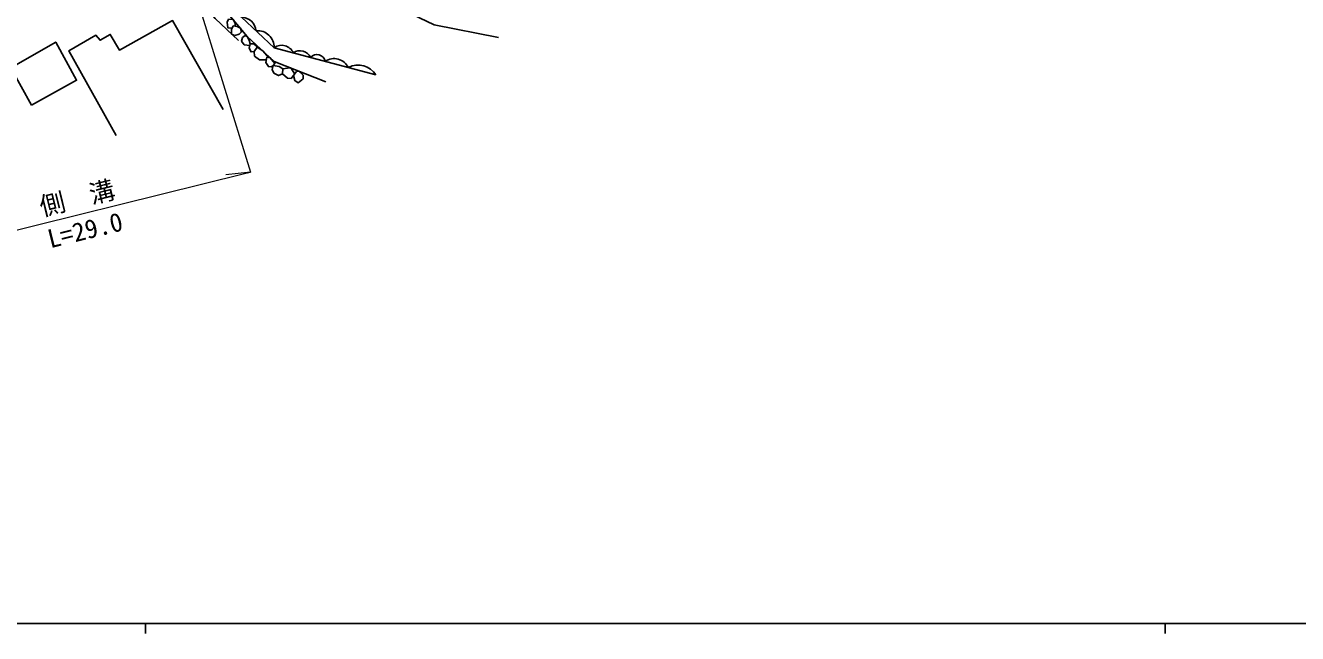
# Model space of a CAD drawing. Units: millimetres, scale not verified. Extents: x 40000 to 680000, y 20000 to 380000.
# Drawn here: x 156237 to 280999, y 204000 to 263641 of the extents above; entities that cross this region are included whole.
import ezdxf
from ezdxf.enums import TextEntityAlignment as Align

# ---------------------------------------------------------------- set-up
doc = ezdxf.new("R2010")
doc.units = ezdxf.units.MM
doc.header["$LTSCALE"] = 1000
for name, color, linetype, lineweight in [('M-BGD', 7, 'Continuous', 25), ('M-STR-HTXT', 7, 'Continuous', 13), ('M-TTL-BAND', 7, 'Continuous', 25)]:
    doc.layers.add(name, color=color, linetype=linetype, lineweight=lineweight)
doc.styles.add('ＭＳ ゴシック', font='')
doc.styles.get('ＭＳ ゴシック').set_extended_font_data('MS Gothic')

msp = doc.modelspace()

# ---------------------------------------------------------------- linework, layer by layer
at = {"layer": 'M-BGD'}
for points in [[(202616, 262454), (196326, 263690), (193440, 265072), (190557, 268360), (187474, 272739), (185222, 276730), (183736, 278034)], [(177117, 262158), (174850, 264317), (166374, 274488)], [(168084, 274831), (174096, 267234), (177997, 262555), (180639, 260112), (185693, 258108)], [(190617, 258786), (180636, 261454), (177442, 264467), (171425, 272370), (170327, 274945)], [(165135, 252853), (160498, 261156), (163143, 262680), (163555, 262190), (164561, 262755), (165449, 261232), (170674, 264116), (175641, 255404)], [(176506, 263364), (176073, 263413), (176018, 263967), (176159, 264246), (176612, 264217), (176822, 263803), (176785, 263569)], [(178254, 261684), (177697, 261753), (177432, 262089), (177538, 262453), (177794, 262642), (177997, 262555), (178176, 262181), (178291, 261828)], [(178660, 261085), (178365, 261037), (178184, 261415), (178291, 261828), (178588, 261847), (178955, 261503)], [(179874, 260260), (179176, 260265), (178693, 260634), (178660, 261085), (178955, 261503), (179519, 261147), (180084, 260503)], [(181458, 258882), (181058, 258724), (180595, 258968), (180427, 259307), (180541, 259706), (181135, 259601), (181484, 259373)], [(182537, 258733), (182296, 258429), (181940, 258471), (181458, 258882), (181484, 259373), (181946, 259449), (182256, 259471), (182647, 258873)]]:
    msp.add_lwpolyline(points, dxfattribs=at)
for points in [[(177206, 262771), (176757, 262651), (176452, 262791), (176443, 263242), (176624, 263594), (176986, 263537), (177327, 263359), (177419, 263020)], [(156845, 255812), (154800, 259486), (159207, 262007), (161245, 258269)], [(180541, 259706), (180324, 259566), (180061, 259609), (179822, 259996), (179926, 260525), (180241, 260480), (180703, 259921)], [(183465, 258419), (182975, 258015), (182661, 258235), (182537, 258733), (182837, 259113), (183064, 259151), (183463, 258775)]]:
    msp.add_lwpolyline(points, close=True, dxfattribs=at)
for centre, radius, start, end in [((177334, 262923), 1548, 7.35678, 85.97265), ((179003, 261494), 1633, 358.58521, 94.74422), ((181372, 260450), 1245, 23.81579, 126.24992), ((183167, 260018), 1142, 24.99319, 125.07252), ((184827, 259986), 810, 9.54775, 140.51796), ((186501, 258813), 1573, 26.27967, 123.78603), ((188890, 257746), 2016, 31.03838, 119.02733)]:
    msp.add_arc(centre, radius, start, end, dxfattribs=at)
at = {"layer": 'M-STR-HTXT'}
for p, q in [((171283, 271962), (178321, 249255)), ((178321, 249255), (175879, 249002))]:
    msp.add_line(p, q, dxfattribs=at)
msp.add_lwpolyline([(149216, 242053), (177731, 249108), (178321, 249255)], dxfattribs=at)
at = {"layer": 'M-TTL-BAND'}
for p, q in [((40000, 205000), (579000, 205000)), ((40000, 205000), (579000, 205000)), ((168000, 205000), (168000, 204000)), ((268000, 205000), (268000, 204000))]:
    msp.add_line(p, q, dxfattribs=at)

# ---------------------------------------------------------------- texts
at = {"layer": 'M-STR-HTXT', "style": 'ＭＳ ゴシック'}
for s, p in [('側\u3000溝', (161658, 245298)), ('L=29.0', (162439, 242144))]:
    msp.add_text(s, height=1833, rotation=13.896, dxfattribs=at).set_placement(p, align=Align.BOTTOM_CENTER)

doc.saveas('drawing.dxf')
